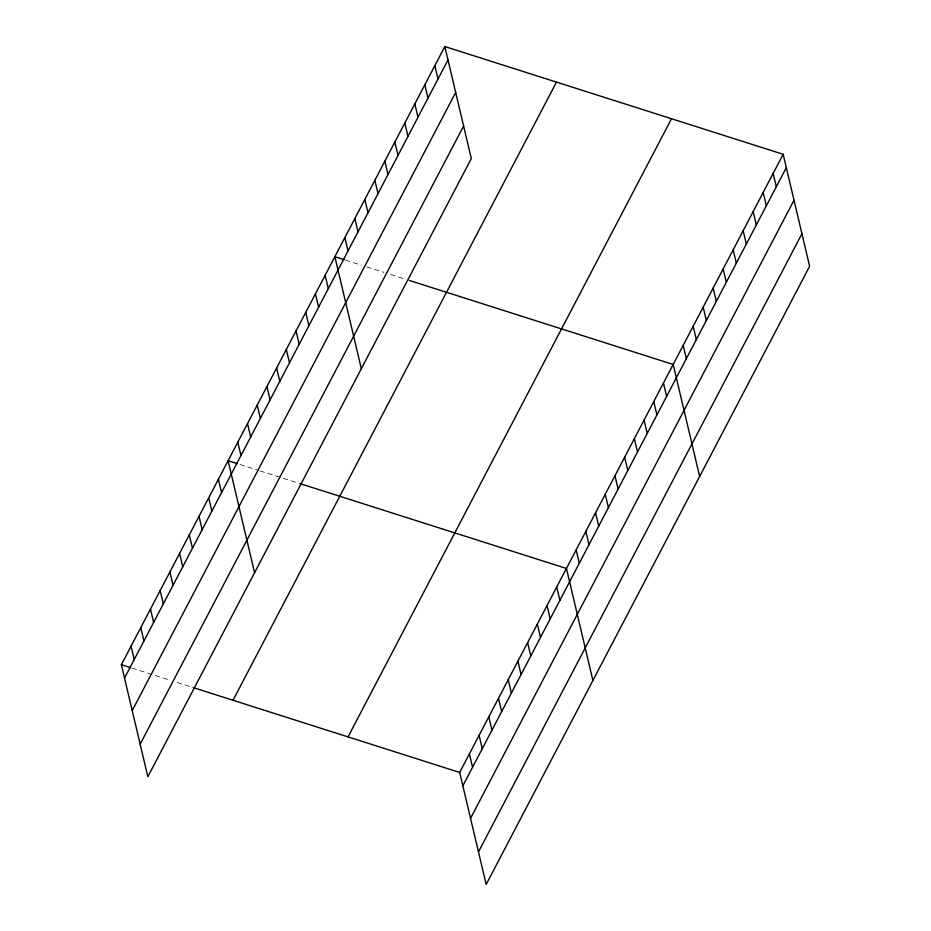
<?xml version="1.0" encoding="UTF-8"?>
<svg xmlns="http://www.w3.org/2000/svg" width="931" height="931" viewBox="0 0 931 931"><rect width="100%" height="100%" fill="white"/><g stroke="black" fill="none" stroke-linecap="round" stroke-linejoin="round"><path stroke-width="0.7" stroke-dasharray="4.66 3.49" d="M345.482 260.11L361.437 265.184M366.756 266.883L384.038 272.387M390.683 274.505L405.299 279.16M240.07 464.522L258.678 470.446M260.005 470.877L298.548 483.154M132.004 668.097L170.548 680.363M177.193 682.481L191.809 687.136"/><path stroke-width="1.4" d="M444.832 46.55L471.307 158.549L147.843 776.71L121.367 664.711L444.832 46.55L783.157 154.29L809.633 266.289L486.168 884.45L459.693 772.451L783.157 154.29M124.521 678.059L447.986 59.898M132.214 710.609L455.69 92.448M140.15 744.148L463.615 125.999M233.018 700.263L556.482 82.103M348.043 736.898L671.507 118.737M462.847 785.799L786.311 167.638M470.539 818.349L794.015 200.2M478.476 851.9L801.94 233.739M344.156 259.691L334.857 256.723L361.333 368.723M409.291 280.429L673.183 364.463L699.658 476.463M237.417 463.673L228.107 460.717L254.582 572.716M299.887 483.573L566.432 568.457L592.907 680.456M121.367 664.711L130.666 667.667M193.136 687.567L459.693 772.451M773.161 173.399L776.314 186.747M763.164 192.508L766.318 205.856M753.167 211.616L756.321 224.965M743.171 230.725L746.325 244.073M733.174 249.822L736.328 263.17M723.166 268.931L726.331 282.279M713.169 288.04L716.323 301.388M703.173 307.149L706.326 320.497M693.176 326.257L696.33 339.606M683.179 345.366L686.333 358.714M663.477 383.013L666.631 396.362M653.771 401.552L656.925 414.9M644.066 420.102L647.22 433.45M634.36 438.641L637.514 451.989M624.654 457.191L627.82 470.539M614.96 475.741L618.114 489.089M605.255 494.28L608.409 507.628M595.549 512.83L598.703 526.178M585.843 531.368L588.997 544.716M576.138 549.918L579.291 563.267M434.835 65.659L437.989 79.007M556.726 587.007L559.892 600.355M424.839 84.768L427.992 98.116M547.032 605.546L550.186 618.894M414.842 103.865L417.996 117.213M537.327 624.096L540.48 637.444M404.845 122.973L407.999 136.322M527.621 642.634L530.775 655.983M517.915 661.185L521.069 674.533M394.837 142.082L398.002 155.43M508.21 679.723L511.363 693.071M384.84 161.191L387.994 174.539M498.504 698.273L501.658 711.621M374.844 180.3L377.998 193.648M488.798 716.812L491.964 730.16M364.847 199.409L368.001 212.757M479.104 735.362L482.258 748.71M354.851 218.506L358.004 231.854M469.399 753.901L472.552 767.249M344.854 237.614L348.008 250.963M325.152 275.273L328.306 288.622M315.446 293.812L318.6 307.16M305.74 312.362L308.894 325.71M296.035 330.901L299.188 344.249M286.329 349.451L289.494 362.799M276.635 367.989L279.789 381.338M266.929 386.54L270.083 399.888M257.224 405.078L260.377 418.426M247.518 423.628L250.672 436.976M237.812 442.167L240.966 455.515M218.401 479.256L221.566 492.604M208.707 497.806L211.861 511.154M199.001 516.344L202.155 529.692M189.296 534.894L192.449 548.243M179.59 553.433L182.744 566.781M169.884 571.983L173.038 585.331M160.179 590.522L163.332 603.87M150.473 609.072L153.638 622.42M140.779 627.622L143.933 640.97M131.073 646.161L134.227 659.509"/></g></svg>
